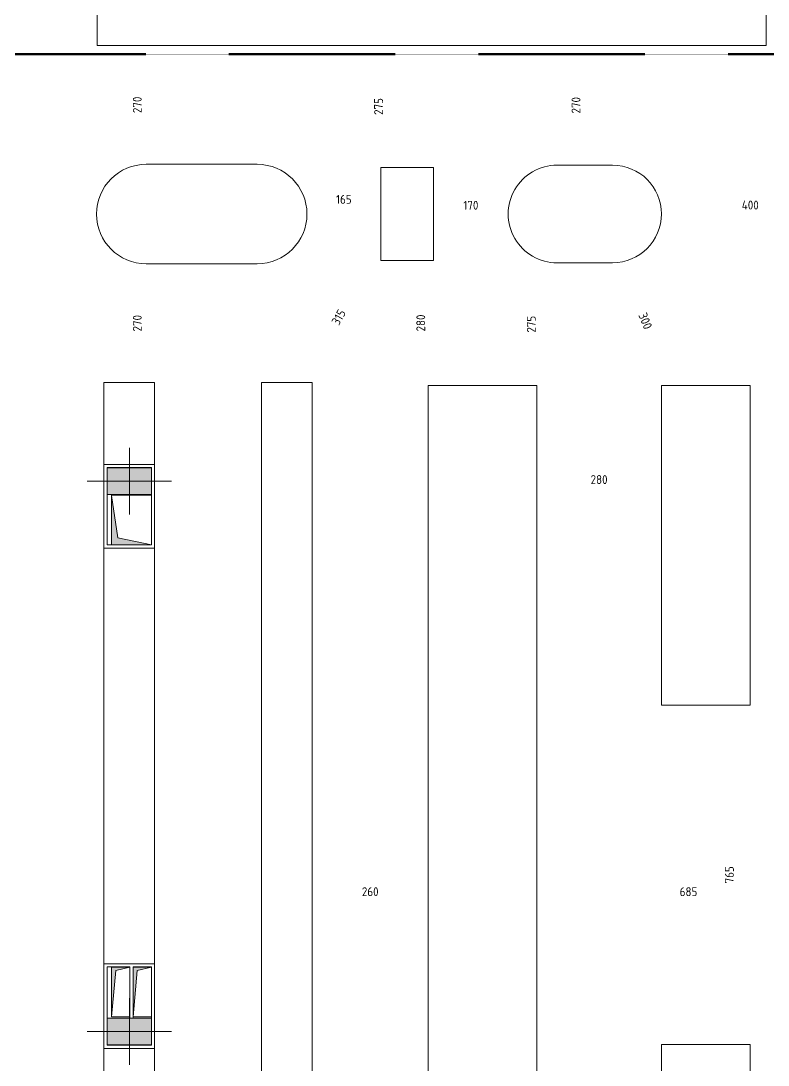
# Model space of a CAD drawing. Header units: millimetres. Extents: x 8265 to 78888, y 1905 to 34251.
# Drawn here: x 42830 to 44513, y 23062 to 25415 of the extents above; entities that cross this region are included whole.
import ezdxf

# ---------------------------------------------------------------- set-up
doc = ezdxf.new("R2010")
doc.units = ezdxf.units.MM
doc.linetypes.add('TRATTEGGIATA2', pattern=[0.375, 0.25, -0.125])
doc.layers.get('Defpoints').update_dxf_attribs({"lineweight": 0})
for name, color, linetype, lineweight in [('410_STRUTTURE_001-AM_0', 7, 'Continuous', 0), ('437_RIVESTIMENTI_001-AM_0', 13, 'Continuous', 0), ('440_ALTRI_ELEMENTI_001-AM_0', 31, 'Continuous', 50), ('440_SIMBOLI_001-AM_0', 31, 'Continuous', 0), ('441_SERRAMENTI_001-AM_0', 1, 'Continuous', 0), ('461_SCHEMATICO_0', 11, 'Continuous', 0), ('464_LAY_OUT_TQ_001-AM_0', 2, 'Continuous', 0), ('AM_0', 7, 'Continuous', 50)]:
    doc.layers.add(name, color=color, linetype=linetype, lineweight=lineweight)
doc.styles.get("Standard").update_dxf_attribs({"font": 'isocp.shx'})
doc.styles.add('STYLE1', font='romans.shx', dxfattribs={"height": 1.5})
doc.dimstyles.new('Quote Svl', dxfattribs={"dimscale": 100, "dimtxt": 0.2, "dimasz": 0.15, "dimexe": 0, "dimexo": 0.2, "dimgap": 0.1, "dimtad": 1, "dimdec": 0, "dimrnd": 5, "dimdsep": 46, "dimtxsty": 'Standard', "dimblk": 'ARCHTICK', "dimcen": 0.2, "dimse1": 1, "dimse2": 1, "dimsd1": 1, "dimsd2": 1, "dimclrd": 256, "dimclre": 256, "dimclrt": 256, "dimadec": 0, "dimazin": 2, "dimtp": 0.1, "dimtm": 0.1, "dimtfac": 0.71, "dimtdec": 0, "dimtmove": 0, "dimatfit": 3, "dimldrblk": 'ARCHTICK', "dimfxl": 0, "dimtzin": 0, "dimlwd": -1, "dimlwe": -1, "dimarcsym": 0})
doc.dimstyles.new('Quote Svl$0', dxfattribs={"dimscale": 100, "dimtxt": 0.2, "dimasz": 0.15, "dimexe": 0, "dimexo": 0.2, "dimgap": 0.1, "dimtad": 1, "dimdec": 0, "dimdsep": 46, "dimtxsty": 'Standard', "dimblk": 'ARCHTICK', "dimcen": 0.2, "dimse1": 1, "dimse2": 1, "dimsd1": 1, "dimsd2": 1, "dimclrd": 256, "dimclre": 256, "dimclrt": 256, "dimadec": 0, "dimazin": 2, "dimtp": 0.1, "dimtm": 0.1, "dimtfac": 0.71, "dimtdec": 0, "dimtmove": 0, "dimatfit": 3, "dimldrblk": 'ARCHTICK', "dimfxl": 1, "dimtzin": 0, "dimlwd": -1, "dimlwe": -1, "dimarcsym": 0})

# ---------------------------------------------------------------- blocks, each defined once
blk = doc.blocks.new('PORTA-[REI-US]-SISTI-120')
at = {"ltscale": 20, "insert": (52.1, -2197.6), "char_height": 50, "attachment_point": 4, "rotation": 180, "style": 'STYLE1'}
blk.add_mtext('\\A1;', dxfattribs=at)
blk = doc.blocks.new('*D268')
at = {"layer": 'Defpoints', "color": 0, "transparency": 16777216}
for p in [(44672.6, 25032.2, -0.8), (44272.7, 24980), (44672.6, 24980)]:
    blk.add_point(p, dxfattribs=at)
at = {"layer": '464_LAY_OUT_TQ_001-AM_0', "transparency": 16777216, "insert": (44472.6, 25000), "char_height": 20, "attachment_point": 5}
blk.add_mtext('400', dxfattribs=at)
blk = doc.blocks.new('_ArchTick')
at = {"layer": 'AM_0', "color": 0, "const_width": 0.15}
blk.add_lwpolyline([(-0.5, -0.5), (0.5, 0.5)], dxfattribs=at)
blk = doc.blocks.new('*D272')
at = {"layer": 'Defpoints', "color": 0, "transparency": 16777216}
for p in [(43991.7, 23432.9), (43991.7, 23347.8), (44675.2, 23341.7)]:
    blk.add_point(p, dxfattribs=at)
at = {"layer": '464_LAY_OUT_TQ_001-AM_0', "transparency": 16777216, "insert": (44333.5, 23452.9), "char_height": 20, "attachment_point": 5}
blk.add_mtext('685', dxfattribs=at)
blk = doc.blocks.new('*D229')
at = {"layer": 'Defpoints', "color": 0, "transparency": 16777216}
for p in [(43486.2, 23432.9, 20.8), (43747.7, 23432.9, 20.8), (43747.7, 23432.9)]:
    blk.add_point(p, dxfattribs=at)
at = {"layer": '464_LAY_OUT_TQ_001-AM_0', "transparency": 16777216, "insert": (43616.9, 23452.9), "char_height": 20, "attachment_point": 5}
blk.add_mtext('260', dxfattribs=at)
blk = doc.blocks.new('*D232')
at = {"layer": 'Defpoints', "color": 0, "transparency": 16777216}
for p in [(43999.6, 24869.9), (44037.5, 24869.9), (43991.7, 24593.3, 20.8)]:
    blk.add_point(p, dxfattribs=at)
at = {"layer": '464_LAY_OUT_TQ_001-AM_0', "transparency": 16777216, "insert": (43979.6, 24731.6), "char_height": 20, "attachment_point": 5, "rotation": 90}
blk.add_mtext('275', dxfattribs=at)
blk = doc.blocks.new('*D233')
at = {"layer": 'Defpoints', "color": 0, "transparency": 16777216}
for p in [(42584.7, 24973.1, -0.9), (43000.5, 24978.4, -0.9), (43000.5, 24973)]:
    blk.add_point(p, dxfattribs=at)
at = {"layer": '464_LAY_OUT_TQ_001-AM_0', "transparency": 16777216, "insert": (42792.6, 24993), "char_height": 20, "attachment_point": 5}
blk.add_mtext('415', dxfattribs=at)
blk = doc.blocks.new('*D240')
at = {"layer": 'Defpoints', "color": 0, "transparency": 16777216}
for p in [(43640.5, 24992.9), (43474.5, 24979.9), (43640.5, 24979.9)]:
    blk.add_point(p, dxfattribs=at)
at = {"layer": '464_LAY_OUT_TQ_001-AM_0', "transparency": 16777216, "insert": (43557.5, 25012.9), "char_height": 20, "attachment_point": 5}
blk.add_mtext('165', dxfattribs=at)
blk = doc.blocks.new('*D241')
at = {"layer": 'Defpoints', "color": 0, "transparency": 16777216}
for p in [(43759.5, 24979.9), (43927.5, 24979.9), (43927.5, 24979.5)]:
    blk.add_point(p, dxfattribs=at)
at = {"layer": '464_LAY_OUT_TQ_001-AM_0', "transparency": 16777216, "insert": (43843.5, 24999.5), "char_height": 20, "attachment_point": 5}
blk.add_mtext('170', dxfattribs=at)
blk = doc.blocks.new('*D242')
at = {"layer": 'Defpoints', "color": 0, "transparency": 16777216}
for p in [(43640.5, 24875.4), (43640.5, 24875.4), (43486.2, 24599.9, 20.8)]:
    blk.add_point(p, dxfattribs=at)
at = {"layer": '464_LAY_OUT_TQ_001-AM_0', "transparency": 16777216, "insert": (43545.9, 24747.4), "char_height": 20, "attachment_point": 5, "rotation": 60.7386}
blk.add_mtext('315', dxfattribs=at)
blk = doc.blocks.new('*D243')
at = {"layer": 'Defpoints', "color": 0, "transparency": 16777216}
for p in [(43655.7, 25359.9), (43711.3, 25359.9), (43711.3, 25084.4, 22.4)]:
    blk.add_point(p, dxfattribs=at)
at = {"layer": '464_LAY_OUT_TQ_001-AM_0', "transparency": 16777216, "insert": (43635.7, 25222.1), "char_height": 20, "attachment_point": 5, "rotation": 90}
blk.add_mtext('275', dxfattribs=at)
blk = doc.blocks.new('*D340')
at = {"layer": 'Defpoints', "color": 0, "transparency": 16777216}
for p in [(43991.7, 24361.5), (43991.7, 24353.3, 20.8), (44272.7, 24353.3, 20.8)]:
    blk.add_point(p, dxfattribs=at)
at = {"layer": '464_LAY_OUT_TQ_001-AM_0', "transparency": 16777216, "insert": (44132.2, 24381.5), "char_height": 20, "attachment_point": 5}
blk.add_mtext('280', dxfattribs=at)
blk = doc.blocks.new('*D341')
at = {"layer": 'Defpoints', "color": 0, "transparency": 16777216}
for p in [(44472.7, 24361.5, 20.8), (44672.6, 24374.8), (44672.6, 24361.5, -0.3)]:
    blk.add_point(p, dxfattribs=at)
at = {"layer": '464_LAY_OUT_TQ_001-AM_0', "transparency": 16777216, "insert": (44572.6, 24394.8), "char_height": 20, "attachment_point": 5}
blk.add_mtext('200', dxfattribs=at)
blk = doc.blocks.new('*D346')
at = {"layer": 'Defpoints', "color": 0, "transparency": 16777216}
for p in [(44162.7, 24869.9), (44162.7, 24869.9), (44272.7, 24593.3, 20.8)]:
    blk.add_point(p, dxfattribs=at)
at = {"layer": '464_LAY_OUT_TQ_001-AM_0', "transparency": 16777216, "insert": (44236.3, 24739), "char_height": 20, "attachment_point": 5, "rotation": 291.6905}
blk.add_mtext('300', dxfattribs=at)
blk = doc.blocks.new('*D351')
at = {"layer": 'Defpoints', "color": 0, "transparency": 16777216}
for p in [(44472.7, 23873.3, 20.8), (44445.6, 23108.6), (44472.7, 23108.6, 20.8)]:
    blk.add_point(p, dxfattribs=at)
at = {"layer": '464_LAY_OUT_TQ_001-AM_0', "transparency": 16777216, "insert": (44425.6, 23490.9), "char_height": 20, "attachment_point": 5, "rotation": 90}
blk.add_mtext('765', dxfattribs=at)
blk = doc.blocks.new('*D321')
at = {"layer": 'Defpoints', "color": 0, "transparency": 16777216}
for p in [(43759.5, 24875.4), (43750.7, 24593.3), (43759.5, 24593.3)]:
    blk.add_point(p, dxfattribs=at)
at = {"layer": '464_LAY_OUT_TQ_001-AM_0', "transparency": 16777216, "insert": (43730.7, 24734.3), "char_height": 20, "attachment_point": 5, "rotation": 90}
blk.add_mtext('280', dxfattribs=at)
blk = doc.blocks.new('*D330')
at = {"layer": 'Defpoints', "color": 0, "transparency": 16777216}
for p in [(43112.5, 25359.9), (43112.5, 25359.9), (43112.5, 25091.8)]:
    blk.add_point(p, dxfattribs=at)
at = {"layer": '464_LAY_OUT_TQ_001-AM_0', "transparency": 16777216, "insert": (43092.5, 25225.8), "char_height": 20, "attachment_point": 5, "rotation": 90}
blk.add_mtext('270', dxfattribs=at)
blk = doc.blocks.new('*D331')
at = {"layer": 'Defpoints', "color": 0, "transparency": 16777216}
for p in [(43112.5, 24867.8), (43131.5, 24867.8), (43131.5, 24599.9)]:
    blk.add_point(p, dxfattribs=at)
at = {"layer": '464_LAY_OUT_TQ_001-AM_0', "transparency": 16777216, "insert": (43092.5, 24733.8), "char_height": 20, "attachment_point": 5, "rotation": 90}
blk.add_mtext('270', dxfattribs=at)
blk = doc.blocks.new('*D332')
at = {"layer": 'Defpoints', "color": 0, "transparency": 16777216}
for p in [(44100.2, 25359.9), (44100.2, 25359.9), (44100.2, 25089.9)]:
    blk.add_point(p, dxfattribs=at)
at = {"layer": '464_LAY_OUT_TQ_001-AM_0', "transparency": 16777216, "insert": (44080.2, 25224.9), "char_height": 20, "attachment_point": 5, "rotation": 90}
blk.add_mtext('270', dxfattribs=at)

msp = doc.modelspace()

# ---------------------------------------------------------------- hatches: boundary and pattern name
at = {"layer": '410_STRUTTURE_001-AM_0'}
for points in [[(43024.7, 24347.8), (43024.7, 24407.8), (43124.7, 24407.8), (43124.7, 24347.8)], [(43024.7, 23107.8), (43024.7, 23167.8), (43124.7, 23167.8), (43124.7, 23107.8)]]:
    msp.add_hatch(color=256, dxfattribs=at).paths.add_polyline_path(points)
at = {"layer": '440_SIMBOLI_001-AM_0'}
msp.add_hatch(color=256, dxfattribs=at).paths.add_polyline_path([(43048.9, 24250.1), (43034.5, 24345.3), (43034.5, 24234.3), (43124.5, 24234.3)])
h = msp.add_hatch(color=256, dxfattribs=at)
h.paths.add_polyline_path([(43092.5, 23275.6), (43124.5, 23282.8), (43083, 23282.8), (43083, 23170.8)])
h.paths.add_polyline_path([(43076, 23282.8), (43034.5, 23282.8), (43034.5, 23170.8), (43044, 23275.6)])

# ---------------------------------------------------------------- linework, layer by layer
at = {"layer": '410_STRUTTURE_001-AM_0'}
for p, q in [((43074.7, 24302.8), (43074.7, 24452.8)), ((42979.7, 24377.8), (43169.7, 24377.8)), ((43074.7, 23062.8), (43074.7, 23212.8)), ((42979.7, 23137.8), (43169.7, 23137.8))]:
    msp.add_line(p, q, dxfattribs=at)
for points in [[(43024.7, 24347.8), (43024.7, 24407.8), (43124.7, 24407.8), (43124.7, 24347.8)], [(43024.7, 23107.8), (43024.7, 23167.8), (43124.7, 23167.8), (43124.7, 23107.8)]]:
    msp.add_lwpolyline(points, close=True, dxfattribs=at)
at = {"layer": '437_RIVESTIMENTI_001-AM_0'}
for p, q in [((43017.5, 24415.8), (43017.5, 24227.3)), ((43017.5, 24415.8), (43017.5, 24415.8)), ((43131.5, 24415.8), (43017.5, 24415.8)), ((43131.5, 24227.3), (43131.5, 24415.8)), ((43131.5, 24227.3), (43017.5, 24227.3)), ((43017.5, 23099.9), (43017.5, 23290.4)), ((43131.5, 23290.4), (43017.5, 23290.4)), ((43076, 23167.8), (43076, 23283.4)), ((43083, 23167.8), (43083, 23283.4)), ((43131.5, 23290.4), (43131.5, 23099.9)), ((43131.5, 23099.9), (43017.5, 23099.9))]:
    msp.add_line(p, q, dxfattribs=at)
msp.add_lwpolyline([(43024.5, 24234.3), (43124.5, 24234.3), (43124.5, 24408.8), (43024.5, 24408.8)], close=True, dxfattribs=at)
msp.add_lwpolyline([(43076, 23283.4), (43024.5, 23283.4), (43024.5, 23106.9), (43124.5, 23106.9), (43124.5, 23283.4), (43083, 23283.4)], dxfattribs=at)
at = {"layer": '440_ALTRI_ELEMENTI_001-AM_0', "linetype": 'TRATTEGGIATA2'}
msp.add_lwpolyline([(44790.2, 25339.9), (41507.3, 25339.9)], dxfattribs=at)
at = {"layer": '440_SIMBOLI_001-AM_0'}
msp.add_lwpolyline([(43034.5, 24234.3), (43034.5, 24346.3), (43124.5, 24346.3), (43124.5, 24234.3)], close=True, dxfattribs=at)
for points in [[(43124.5, 24234.3), (43048.9, 24250.1), (43034.5, 24345.3)], [(43076, 23282.8), (43034.5, 23282.8), (43034.5, 23170.8), (43076, 23170.8)], [(43076, 23282.8), (43044, 23275.6), (43034.5, 23170.8)], [(43083, 23170.8), (43124.5, 23170.8), (43124.5, 23282.8), (43083, 23282.8)], [(43124.5, 23282.8), (43092.5, 23275.6), (43083, 23170.8)]]:
    msp.add_lwpolyline(points, dxfattribs=at)
at = {"layer": '461_SCHEMATICO_0'}
for points in [[(44508.4, 25478.9), (43002.4, 25478.9), (43002.4, 25359.9), (44508.4, 25359.9)], [(43640.5, 25084.4), (43759.5, 25084.4), (43759.5, 24875.4), (43640.5, 24875.4)], [(43017.5, 24599.9), (43131.5, 24599.9), (43131.5, 24415.8), (43017.5, 24415.8)], [(43372.2, 24599.9), (43486.2, 24599.9), (43486.2, 22915.9), (43372.2, 22915.9)], [(43747.7, 24593.3), (43991.7, 24593.3), (43991.7, 21352.3), (43747.7, 21352.3), (43747.7, 21469.8), (43806.7, 21469.8), (43806.7, 22594.8), (43747.7, 22594.8)], [(44272.7, 24593.3), (44472.7, 24593.3), (44472.7, 23873.3), (44272.7, 23873.3)], [(43017.5, 24227.3), (43131.5, 24227.3), (43131.5, 23290.4), (43017.5, 23290.4)], [(44272.7, 23108.6), (44472.7, 23108.6), (44472.7, 22628.6), (44272.7, 22628.6)], [(43131.5, 22915.9), (43017.5, 22915.9), (43017.5, 23099.9), (43131.5, 23099.9)]]:
    msp.add_lwpolyline(points, close=True, dxfattribs=at)
for points in [[(43112.5, 25091.8), (43362.5, 25091.8, -1), (43362.5, 24867.8), (43112.5, 24867.8, -1)], [(44037.7, 25089.9), (44162.7, 25089.9, -1), (44162.7, 24869.9), (44037.7, 24869.9, -1.001258)]]:
    msp.add_lwpolyline(points, format="xyb", close=True, dxfattribs=at)

# ---------------------------------------------------------------- block references
at = {"layer": '441_SERRAMENTI_001-AM_0', "linetype": 'Continuous'}
for p in [(43364.8, 26509.9), (44273, 26509.9)]:
    msp.add_blockref('PORTA-[REI-US]-SISTI-120', p, dxfattribs=at)

# ---------------------------------------------------------------- dimensions: what is measured, and where the dimension line sits
at = {"layer": '464_LAY_OUT_TQ_001-AM_0'}
for base, p1, p2, picture, middle in [((43112.5, 25359.9), (43112.5, 25091.8), (43112.5, 25359.9), '*D330', (43092.5, 25225.8)), ((43655.725048, 25359.8517173), (43711.3438874, 25084.3517173, 22.3775106), (43711.3438874, 25359.8517173), '*D243', (43635.7230795, 25222.1017173)), ((44100.2, 25359.9), (44100.2, 25089.9), (44100.2, 25359.9), '*D332', (44080.2, 25224.9)), ((43750.7, 24593.3), (43759.5, 24875.4), (43759.5, 24593.3), '*D321', (43730.7, 24734.3)), ((43112.5, 24867.8), (43131.5, 24599.9), (43131.5, 24867.8), '*D331', (43092.5, 24733.8))]:
    dim = msp.add_linear_dim(base=base, p1=p1, p2=p2, angle=90, dimstyle='Quote Svl$0', override={"dimrnd": 5, "dimfxl": 0}, dxfattribs=at)
    dim.commit()
    dim.dimension.update_dxf_attribs({"geometry": picture, "text_midpoint": middle})
for base, p1, p2, dimstyle, override, picture, middle in [((43640.5, 24992.9), (43474.5, 24979.9), (43640.5, 24979.9), 'Quote Svl$0', {"dimrnd": 5, "dimfxl": 0}, '*D240', (43557.5, 25012.9)), ((43927.5, 24979.5), (43759.5, 24979.9), (43927.5, 24979.9), 'Quote Svl$0', {"dimrnd": 5, "dimfxl": 0}, '*D241', (43843.5, 24999.5)), ((43991.6835, 23432.8519), (44675.2238, 23341.7253), (43991.6835, 23347.7989), 'Quote Svl', {"dimtix": 1}, '*D272', (44333.4536, 23452.8519))]:
    dim = msp.add_linear_dim(base=base, p1=p1, p2=p2, dimstyle=dimstyle, override=override, dxfattribs=at)
    dim.commit()
    dim.dimension.update_dxf_attribs({"geometry": picture, "text_midpoint": middle})
for base, p1, p2, picture, middle in [((44672.6, 24980), (44272.7, 24980), (44672.6, 25032.2, -0.8), '*D268', (44472.6, 25000)), ((43000.5, 24973, 0.9), (42584.7, 24973.1), (43000.5, 24978.4), '*D233', (42792.6, 24993, 0.9)), ((43747.6835, 23432.8519), (43486.1844, 23432.8519, 20.8285), (43747.6835, 23432.8519, 20.8285), '*D229', (43616.9339, 23452.8539))]:
    dim = msp.add_linear_dim(base=base, p1=p1, p2=p2, dimstyle='Quote Svl', dxfattribs=at)
    dim.commit()
    dim.dimension.update_dxf_attribs({"geometry": picture, "text_midpoint": middle})
for p1, p2, distance, override, picture, middle in [((43486.2, 24599.9, 20.8), (43640.5, 24875.4), 0, {"dimrnd": 5, "dimfxl": 0}, '*D242', (43545.9, 24747.4)), ((44272.7, 24593.3, 20.8), (44162.7, 24869.9), 0, {"dimrnd": 5, "dimtix": 1, "dimfxl": 0}, '*D346', (44236.3, 24739)), ((44472.7, 24361.5, 20.8), (44672.6, 24361.5, -0.3), 13.3, {"dimrnd": 5, "dimtix": 1, "dimfxl": 0}, '*D341', (44572.6, 24394.8)), ((44272.7, 24353.3, 20.8), (43991.7, 24353.3, 20.8), -8.2, {"dimrnd": 5, "dimtix": 1, "dimfxl": 0}, '*D340', (44132.2, 24381.5)), ((44472.7, 23873.3, 20.8), (44472.7, 23108.6, 20.8), -27.1, {"dimrnd": 5, "dimtix": 1, "dimfxl": 0}, '*D351', (44425.6, 23490.9))]:
    dim = msp.add_aligned_dim(p1=p1, p2=p2, distance=distance, dimstyle='Quote Svl$0', override=override, dxfattribs=at)
    dim.commit()
    dim.dimension.update_dxf_attribs({"geometry": picture, "text_midpoint": middle})
dim = msp.add_linear_dim(base=(43999.6, 24869.9), p1=(43991.7, 24593.3, 20.8), p2=(44037.5, 24869.9), angle=90, dimstyle='Quote Svl', dxfattribs=at)
dim.commit()
dim.dimension.update_dxf_attribs({"geometry": '*D232', "text_midpoint": (43979.6, 24731.6)})

doc.saveas('drawing.dxf')
